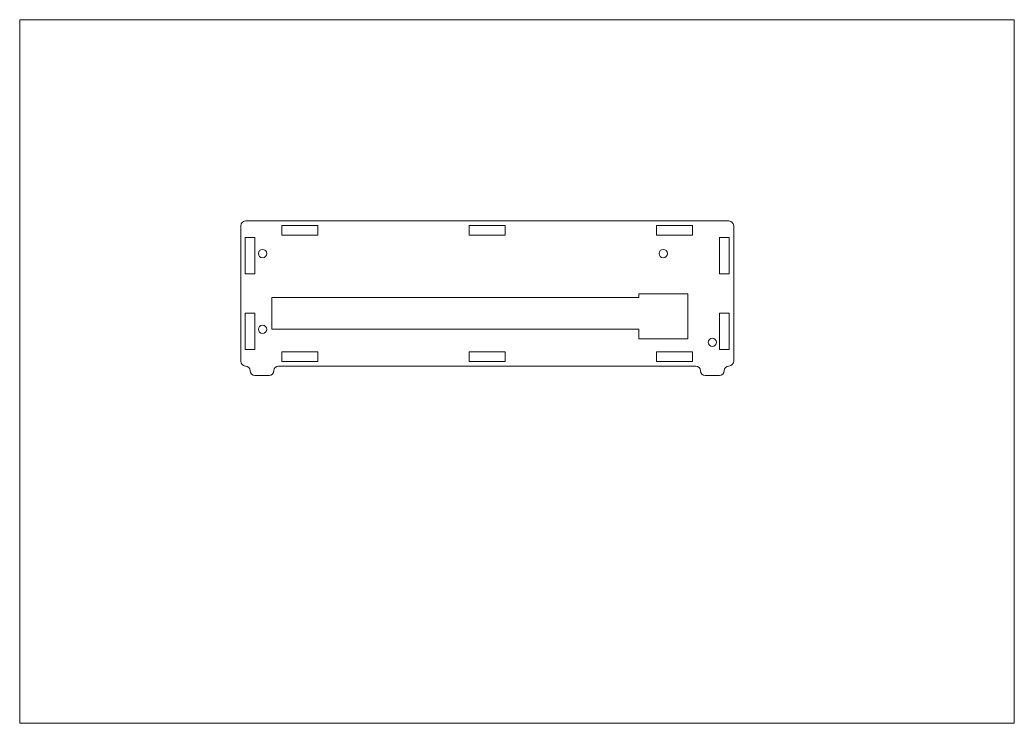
# Paper-space layout 'Sheet1' of a CAD drawing. Header units: inches, sheet in millimetres. Extents: x 0 to 420, y 0 to 297.
# The model-space entities are those that its viewports show. They can reach past a viewport. Long polylines and large blocks are cut down to what shows.
import ezdxf

# ---------------------------------------------------------------- set-up
doc = ezdxf.new("R2010")
doc.units = ezdxf.units.IN
doc.header["$LTSCALE"] = 12.7
doc.header["$MEASUREMENT"] = 0
doc.layers.add('Visible', color=7, linetype='Continuous', lineweight=40)

msp = doc.modelspace()

# ---------------------------------------------------------------- linework, layer by layer
at = {"layer": 'Visible', "lineweight": 20}
for p, q in [((93.78, 210.07), (93.78, 152.81)), ((300.03, 212.07), (95.78, 212.07)), ((126.43, 210.22), (111.13, 210.22)), ((111.13, 206.07), (111.13, 210.22)), ((126.43, 206.07), (126.43, 210.22)), ((205.56, 210.22), (190.26, 210.22)), ((190.26, 206.07), (190.26, 210.22)), ((205.56, 206.07), (205.56, 210.22)), ((284.68, 210.22), (269.38, 210.22)), ((269.38, 206.07), (269.38, 210.22)), ((284.68, 206.07), (284.68, 210.22)), ((302.03, 210.07), (302.03, 152.81)), ((126.43, 206.07), (111.13, 206.07)), ((205.56, 206.07), (190.26, 206.07)), ((284.68, 206.07), (269.38, 206.07)), ((95.63, 205.07), (99.78, 205.07)), ((95.63, 205.07), (95.63, 189.77)), ((99.78, 205.07), (99.78, 189.77)), ((300.18, 205.07), (296.03, 205.07)), ((296.03, 205.07), (296.03, 189.77)), ((300.18, 205.07), (300.18, 189.77)), ((95.63, 189.77), (99.78, 189.77)), ((300.18, 189.77), (296.03, 189.77)), ((261.93, 181.26), (282.63, 181.26)), ((261.93, 179.76), (261.93, 181.26)), ((282.63, 181.26), (282.63, 162.31)), ((106.93, 179.76), (261.93, 179.76)), ((106.93, 166.31), (106.93, 179.76)), ((95.63, 173.11), (99.78, 173.11)), ((95.63, 173.11), (95.63, 157.81)), ((99.78, 173.11), (99.78, 157.81)), ((300.18, 173.11), (296.03, 173.11)), ((296.03, 173.11), (296.03, 157.81)), ((300.18, 173.11), (300.18, 157.81)), ((261.93, 166.31), (106.93, 166.31)), ((261.93, 162.31), (261.93, 166.31)), ((282.63, 162.31), (261.93, 162.31)), ((95.63, 157.81), (99.78, 157.81)), ((126.43, 156.81), (111.13, 156.81)), ((111.13, 156.81), (111.13, 152.66)), ((126.43, 156.81), (126.43, 152.66)), ((205.56, 156.81), (190.26, 156.81)), ((190.26, 156.81), (190.26, 152.66)), ((205.56, 156.81), (205.56, 152.66)), ((284.68, 156.81), (269.38, 156.81)), ((269.38, 156.81), (269.38, 152.66)), ((284.68, 156.81), (284.68, 152.66)), ((300.18, 157.81), (296.03, 157.81)), ((126.43, 152.66), (111.13, 152.66)), ((205.56, 152.66), (190.26, 152.66)), ((284.68, 152.66), (269.38, 152.66)), ((286.03, 150.81), (109.78, 150.81)), ((99.78, 146.81), (105.78, 146.81)), ((296.03, 146.81), (290.03, 146.81))]:
    msp.add_line(p, q, dxfattribs=at)
for centre in [(103.03, 198.31), (272.28, 198.31), (103.03, 166.31), (293.03, 160.81)]:
    msp.add_circle(centre, 1.75, dxfattribs=at)
for centre, start, end in [((95.78, 210.07), 90, 180), ((300.03, 210.07), 0, 90), ((95.78, 152.81), 180, 270), ((300.03, 152.81), 270, 0), ((99.78, 148.81), 180, 270), ((105.78, 148.81), 270, 0), ((290.03, 148.81), 180, 270), ((296.03, 148.81), 270, 0)]:
    msp.add_arc(centre, 2, start, end, dxfattribs=at)
at = {"layer": 'Visible', "lineweight": 20, "extrusion": (-1.83697e-16, 6.12323e-17, -1)}
for centre, start, end in [((-95.78, 148.81), 90, 180), ((-109.78, 148.81), 0, 90), ((-286.03, 148.81), 90, 180), ((-300.03, 148.81), 0, 90)]:
    msp.add_arc(centre, 2, start, end, dxfattribs=at)

psp = doc.layouts.new('Sheet1')

# ---------------------------------------------------------------- viewports
at = {"layer": '0', "view_target_point": (210.5, 148.5)}
psp.add_viewport(center=(210, 148.5), size=(420, 297), view_center_point=(0, 0), view_height=297, dxfattribs=at)

doc.saveas('drawing.dxf')
